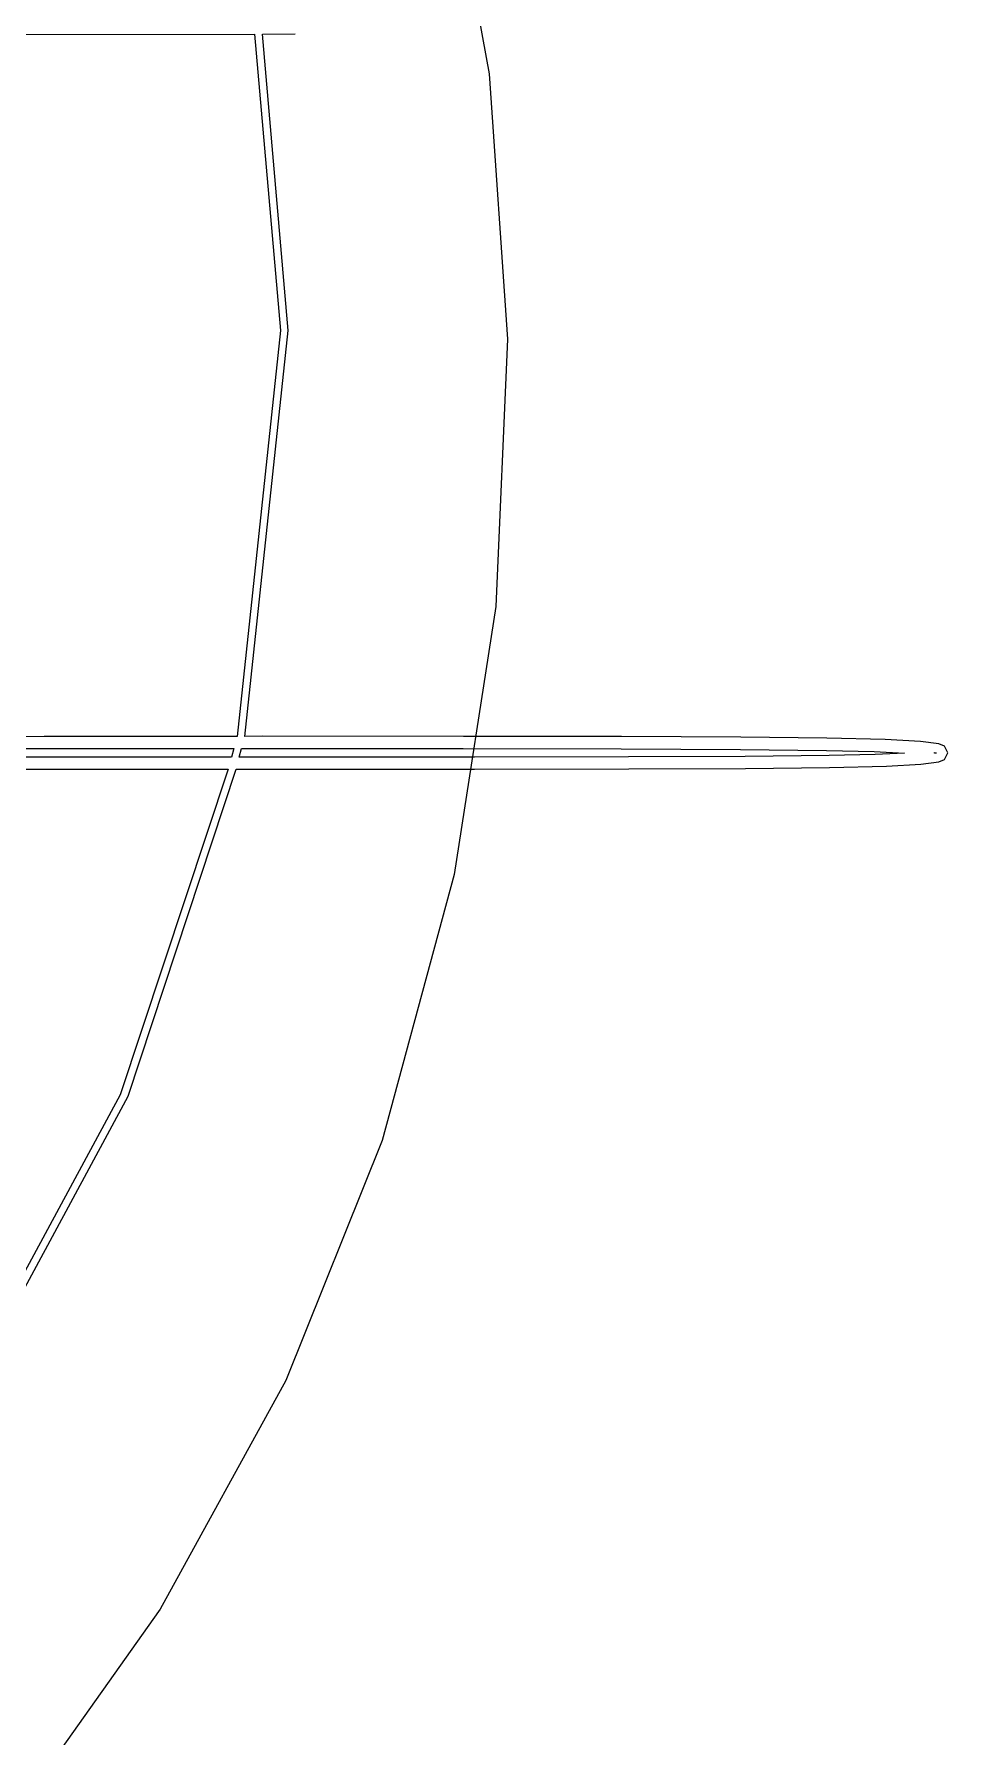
# Model space of a CAD drawing. Extents: x 23 to 528, y 384 to 592.
# Drawn here: x 507.81 to 527.78, y 415.58 to 452.76 of the extents above; entities that cross this region are included whole.
import ezdxf

# ---------------------------------------------------------------- set-up
doc = ezdxf.new("R2010")
doc.units = 0
doc.layers.get('0').update_dxf_attribs({"linetype": 'CONTINUOUS'})

msp = doc.modelspace()

# ---------------------------------------------------------------- linework, layer by layer
at = {"color": 0}
for p, q in [((516.707, 457.57), (517.754, 451.891)), ((507.446, 452.751), (512.632, 452.759)), ((512.632, 452.759), (513.196, 446.289)), ((512.801, 452.759), (513.514, 452.762)), ((513.366, 446.289), (512.801, 452.759)), ((517.754, 451.891), (518.156, 446.102)), ((513.196, 446.289), (512.247, 437.42)), ((512.42, 437.423), (513.366, 446.289)), ((518.156, 446.102), (517.902, 440.26)), ((517.902, 440.26), (516.992, 434.411)), ((508.032, 437.42), (504.673, 437.416)), ((512.247, 437.42), (508.032, 437.42)), ((512.801, 437.427), (512.42, 437.423)), ((517.197, 437.423), (512.801, 437.427)), ((520.644, 437.42), (517.197, 437.423)), ((523.251, 437.406), (520.644, 437.42)), ((525.134, 437.384), (523.251, 437.406)), ((526.404, 437.356), (525.134, 437.384)), ((527.177, 437.317), (526.404, 437.356)), ((527.579, 437.261), (527.177, 437.317)), ((512.127, 436.972), (498.521, 436.972)), ((504.659, 437.155), (508.004, 437.162)), ((508.004, 437.162), (512.18, 437.162)), ((512.18, 437.162), (512.127, 436.972)), ((512.297, 436.968), (512.346, 437.159)), ((513.14, 436.968), (512.297, 436.968)), ((512.346, 437.159), (512.787, 437.159)), ((512.787, 437.159), (512.794, 437.159)), ((512.794, 437.159), (517.19, 437.159)), ((517.433, 436.968), (513.14, 436.968)), ((517.19, 437.159), (520.636, 437.152)), ((520.799, 436.975), (517.433, 436.968)), ((520.636, 437.152), (523.244, 437.141)), ((523.346, 436.986), (520.799, 436.975)), ((523.244, 437.141), (525.124, 437.12)), ((525.18, 437.007), (523.346, 436.986)), ((525.124, 437.12), (526.165, 437.095)), ((526.186, 437.032), (525.18, 437.007)), ((526.165, 437.095), (526.831, 437.06)), ((526.831, 437.06), (526.186, 437.032)), ((527.484, 437.07), (527.519, 437.067)), ((527.484, 437.056), (527.484, 437.07)), ((527.519, 437.06), (527.484, 437.056)), ((527.519, 437.067), (527.523, 437.06)), ((527.523, 437.06), (527.519, 437.06)), ((527.699, 437.208), (527.579, 437.261)), ((527.579, 436.873), (527.699, 436.922)), ((527.777, 437.067), (527.699, 437.208)), ((527.699, 436.922), (527.777, 437.067)), ((498.951, 436.707), (512.057, 436.707)), ((512.057, 436.707), (509.697, 429.599)), ((509.87, 429.567), (512.23, 436.707)), ((512.23, 436.707), (513.143, 436.707)), ((513.143, 436.707), (517.437, 436.711)), ((517.437, 436.711), (520.806, 436.714)), ((520.806, 436.714), (523.353, 436.725)), ((523.353, 436.725), (525.191, 436.746)), ((525.191, 436.746), (526.433, 436.774)), ((526.433, 436.774), (527.188, 436.816)), ((527.188, 436.816), (527.579, 436.873)), ((516.992, 434.411), (515.419, 428.6)), ((509.697, 429.599), (506.166, 423.069)), ((506.324, 423.005), (509.87, 429.567)), ((515.419, 428.6), (513.313, 423.358)), ((513.313, 423.358), (510.572, 418.37)), ((510.572, 418.37), (507.249, 413.688))]:
    msp.add_line(p, q, dxfattribs=at)

doc.saveas('drawing.dxf')
